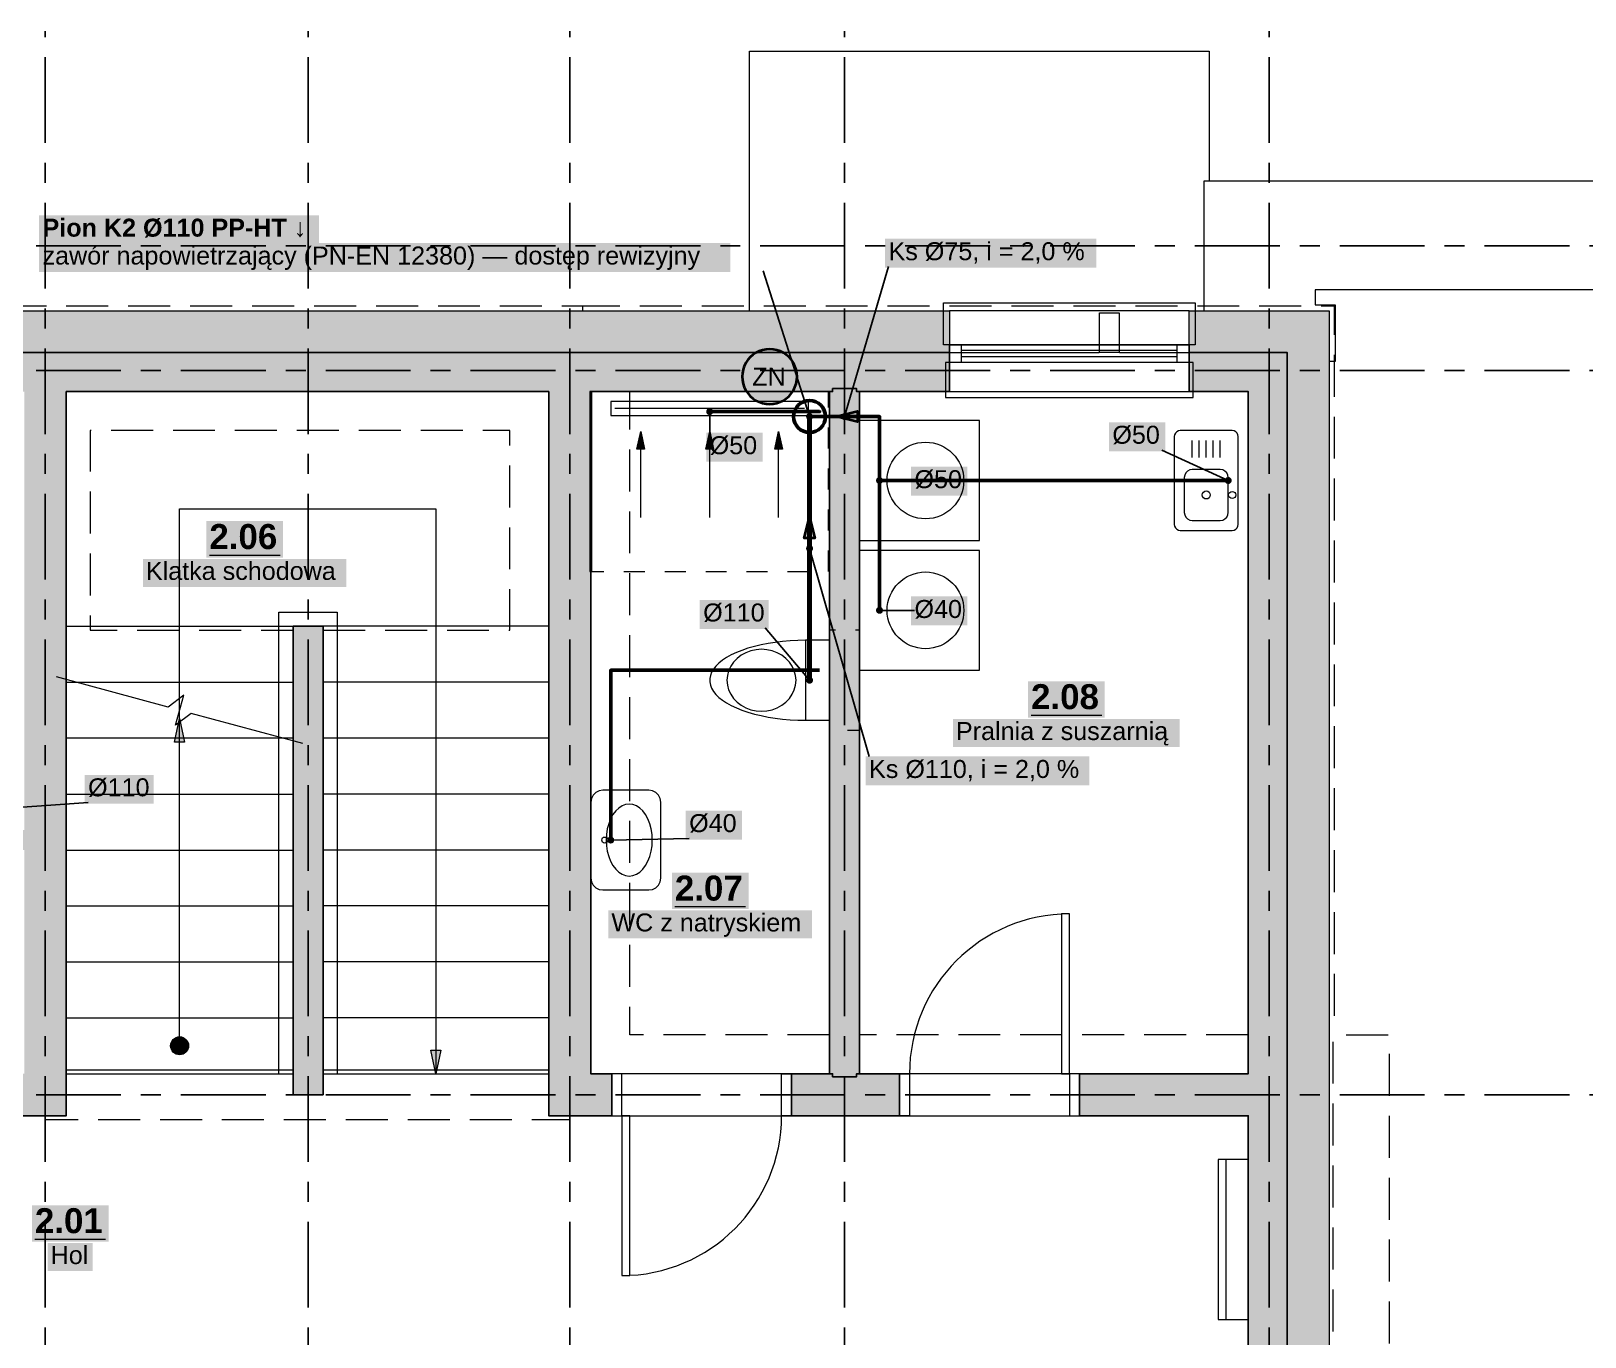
# Model space of a CAD drawing. Header units: metres. Extents: x -3.2 to 18.8, y -2.1 to 10.4.
# Drawn here: x 5.8 to 13.58, y 3.91 to 10.45 of the extents above; entities that cross this region are included whole.
import ezdxf

# ---------------------------------------------------------------- set-up
doc = ezdxf.new("R2010")
doc.units = ezdxf.units.M
for name, pattern in [('KRESKOWA', [5.25, 4.2, -1.05]), ('KRESKOWA_DROBNA', [3.15, 2.1, -1.05]), ('PUNKTOWA', [10.5, 8.4, -1.05, 0, -1.05])]:
    doc.linetypes.add(name, pattern=pattern)
doc.layers.add('A-MASKA', color=7, linetype='Continuous', lineweight=18)
doc.layers.add('S-OPISY', color=2, linetype='Continuous', lineweight=25)
for name, color, linetype, lineweight, true_color in [('I-OSIE', 8, 'PUNKTOWA', 18, 0x7a7a7a), ('I-PODKLAD', 8, 'Continuous', 18, 0x9a9a9a), ('I-PODKLAD-SCIANY', 8, 'Continuous', 25, 0x6e6e6e), ('I-PODKLAD-WYPELN', 254, 'Continuous', 18, 0xe6e6e6), ('I-POMIESZCZENIA', 8, 'Continuous', 25, 0x4a4a4a), ('S-KANAL', 34, 'Continuous', 50, 0x7a4500)]:
    doc.layers.add(name, color=color, linetype=linetype, lineweight=lineweight, true_color=true_color)
doc.styles.add('PL_ARIAL', font='arial.ttf')
doc.styles.add('PL_ARIAL_B', font='arialbd.ttf')

msp = doc.modelspace()

# ---------------------------------------------------------------- hatches: boundary and pattern name
at = {"layer": 'A-MASKA', "true_color": 0xffffff}
for points in [[(5.8439, 9.3835), (7.2455, 9.3835), (7.2455, 9.5283), (5.8439, 9.5283)], [(10.0775, 9.2655), (11.1341, 9.2655), (11.1341, 9.4103), (10.0775, 9.4103)], [(5.8439, 9.244), (9.3032, 9.244), (9.3032, 9.3888), (5.8439, 9.3888)], [(11.1977, 8.3467), (11.4799, 8.3467), (11.4799, 8.4915), (11.1977, 8.4915)], [(9.1825, 8.2944), (9.4647, 8.2944), (9.4647, 8.4392), (9.1825, 8.4392)], [(10.2075, 8.1244), (10.4897, 8.1244), (10.4897, 8.2692), (10.2075, 8.2692)], [(6.6812, 7.8144), (7.0648, 7.8144), (7.0648, 7.9969), (6.6812, 7.9969)], [(6.3635, 7.6676), (7.3825, 7.6676), (7.3825, 7.8074), (6.3635, 7.8074)], [(9.15, 7.457), (9.4953, 7.457), (9.4953, 7.6018), (9.15, 7.6018)], [(10.2075, 7.4745), (10.4897, 7.4745), (10.4897, 7.6193), (10.2075, 7.6193)], [(10.7932, 7.0128), (11.1768, 7.0128), (11.1768, 7.1953), (10.7932, 7.1953)], [(10.4174, 6.866), (11.5526, 6.866), (11.5526, 7.0058), (10.4174, 7.0058)], [(9.9801, 6.6736), (11.0998, 6.6736), (11.0998, 6.8184), (9.9801, 6.8184)], [(6.0719, 6.5817), (6.4172, 6.5817), (6.4172, 6.7265), (6.0719, 6.7265)], [(9.0798, 6.4025), (9.3621, 6.4025), (9.3621, 6.5473), (9.0798, 6.5473)], [(9.0107, 6.0545), (9.3943, 6.0545), (9.3943, 6.237), (9.0107, 6.237)], [(8.6933, 5.9077), (9.7117, 5.9077), (9.7117, 6.0475), (8.6933, 6.0475)], [(5.8082, 4.3895), (6.1918, 4.3895), (6.1918, 4.572), (5.8082, 4.572)], [(5.8869, 4.2427), (6.1131, 4.2427), (6.1131, 4.3825), (5.8869, 4.3825)]]:
    msp.add_hatch(color=7, dxfattribs=at).paths.add_polyline_path(points)
at = {"layer": 'I-PODKLAD-WYPELN', "true_color": 0xe4e4e4}
h = msp.add_hatch(color=7, dxfattribs=at)
h.paths.add_polyline_path([(5.27, 6.45), (5.77, 6.45), (5.77, 8.645), (5.77, 8.645), (5.77, 8.645), (5.77, 8.645), (5.77, 8.645), (5.2, 8.645), (5.2, 8.645), (5.2, 8.645), (5.2, 8.84), (5.2, 8.84), (5.2, 8.84), (5.2, 8.84), (5.2, 9.05), (10.4, 9.05), (10.4, 8.84), (10.4, 8.84), (10.4, 8.84), (10.4, 8.84), (10.4, 8.645), (10.4, 8.645), (10.4, 8.645), (9.95, 8.645), (9.95, 5.23), (10.15, 5.23), (10.15, 5.23), (10.15, 5.23), (10.15, 5.23), (10.15, 5.23), (10.15, 5.035), (10.15, 5.035), (10.15, 5.035), (10.15, 5.02), (10.15, 5.02), (10.15, 5.02), (9.61, 5.02), (9.61, 5.02), (9.61, 5.02), (9.61, 5.035), (9.61, 5.035), (9.61, 5.035), (9.61, 5.035), (9.61, 5.23), (9.61, 5.23), (9.61, 5.23), (9.61, 5.23), (9.61, 5.23), (9.8, 5.23), (9.8, 8.645), (8.605, 8.645), (8.605, 5.23), (8.5975, 5.2225), (8.605, 5.23), (8.605, 5.23), (8.605, 5.23), (8.605, 5.23), (8.605, 5.23), (8.71, 5.23), (8.71, 5.23), (8.71, 5.23), (8.71, 5.23), (8.71, 5.23), (8.71, 5.035), (8.71, 5.035), (8.71, 5.035), (8.71, 5.02), (8.71, 5.02), (8.71, 5.02), (8.395, 5.02), (8.395, 5.02), (8.395, 5.02), (8.395, 5.02), (8.395, 8.645), (5.98, 8.645), (5.98, 8.645), (5.98, 8.645), (5.98, 5.02), (5.98, 5.02), (5.98, 5.02), (5.98, 5.02), (5.98, 5.02), (5.1, 5.02), (5.1, 5.02), (5.1, 5.02), (5.1, 5.035), (5.1, 5.035), (5.1, 5.035), (5.1, 5.035), (5.1, 5.23), (5.1, 5.23), (5.1, 5.23), (5.1, 5.23), (5.1, 5.23), (5.27, 5.23)])
h.paths.add_polyline_path([(5.77, 5.23), (5.77, 5.23), (5.77, 5.23), (5.77, 5.23), (5.77, 5.23), (5.77, 6.35), (5.37, 6.35), (5.37, 5.23), (5.77, 5.23), (5.77, 5.23), (5.77, 5.23), (5.77, 5.23)], flags=0)
h.paths.add_polyline_path([(8.59, 5.215), (8.59, 5.215), (8.59, 5.215), (8.59, 5.215), (8.59, 5.215)], flags=0)
h = msp.add_hatch(color=7, dxfattribs=at)
h.paths.add_polyline_path([(11.895, 5.02), (11.895, 5.02), (11.05, 5.02), (11.05, 5.02), (11.05, 5.02), (11.05, 5.035), (11.05, 5.035), (11.05, 5.035), (11.05, 5.035), (11.05, 5.23), (11.05, 5.23), (11.05, 5.23), (11.05, 5.23), (11.05, 5.23), (11.895, 5.23), (11.895, 5.23), (11.895, 5.23), (11.895, 5.23), (11.895, 5.23), (11.895, 8.645), (11.895, 8.645), (11.895, 8.645), (11.895, 8.645), (11.895, 8.645), (11.6, 8.645), (11.6, 8.645), (11.6, 8.645), (11.6, 8.84), (11.6, 8.84), (11.6, 8.84), (11.6, 8.84), (11.6, 9.05), (12.3, 9.05), (12.3, 2.7), (12.09, 2.7), (12.09, 2.7), (12.09, 2.7), (12.09, 2.7), (11.895, 2.7), (11.895, 2.7), (11.895, 2.7), (11.895, 3.675), (8.4, 3.675), (8.4, 3.69), (8.4, 3.825), (11.895, 3.825), (11.895, 5.02)])
h.paths.add_polyline_path([(11.895, 3.81), (11.895, 3.81), (11.895, 3.81), (11.895, 3.81)], flags=0)
h.paths.add_polyline_path([(11.895, 3.69), (11.895, 3.69), (11.895, 3.69), (11.895, 3.69)], flags=0)
h.paths.add_polyline_path([(12.09, 8.66), (12.09, 8.66), (12.09, 8.66), (12.09, 8.66), (12.09, 8.66)], flags=0)
h.paths.add_polyline_path([(12.09, 8.84), (12.09, 8.84), (12.09, 8.84), (12.09, 8.84)], flags=0)
at = {"layer": 'I-PODKLAD-WYPELN', "true_color": 0xcfcfcf}
for points in [[(8.855, 8.445), (8.8737, 8.357), (8.8363, 8.357)], [(9.2, 8.445), (9.2187, 8.357), (9.1813, 8.357)], [(9.545, 8.445), (9.5637, 8.357), (9.5263, 8.357)], [(6.5475, 7.008), (6.5724, 6.8906), (6.5226, 6.8906)], [(7.83, 5.2301), (7.8051, 5.3475), (7.8549, 5.3475)]]:
    msp.add_hatch(color=7, dxfattribs=at).paths.add_polyline_path(points)
at = {"layer": 'I-PODKLAD-WYPELN', "true_color": 0xe4e4e4}
msp.add_hatch(color=7, dxfattribs=at).paths.add_polyline_path([(7.265, 7.47), (7.265, 5.125), (7.115, 5.125), (7.115, 7.47)])
at = {"layer": 'I-PODKLAD-WYPELN', "true_color": 0xffffff}
msp.add_hatch(color=7, dxfattribs=at).paths.add_polyline_path([(6.5925, 5.37), (6.5923, 5.3656), (6.5916, 5.3612), (6.5906, 5.3569), (6.5891, 5.3528), (6.5872, 5.3488), (6.5849, 5.345), (6.5823, 5.3415), (6.5793, 5.3382), (6.576, 5.3352), (6.5725, 5.3326), (6.5687, 5.3303), (6.5647, 5.3284), (6.5606, 5.3269), (6.5563, 5.3259), (6.5519, 5.3252), (6.5475, 5.325), (6.5431, 5.3252), (6.5387, 5.3259), (6.5344, 5.3269), (6.5303, 5.3284), (6.5263, 5.3303), (6.5225, 5.3326), (6.519, 5.3352), (6.5157, 5.3382), (6.5127, 5.3415), (6.5101, 5.345), (6.5078, 5.3488), (6.5059, 5.3528), (6.5044, 5.3569), (6.5034, 5.3612), (6.5027, 5.3656), (6.5025, 5.37), (6.5027, 5.3744), (6.5034, 5.3788), (6.5044, 5.3831), (6.5059, 5.3872), (6.5078, 5.3912), (6.5101, 5.395), (6.5127, 5.3985), (6.5157, 5.4018), (6.519, 5.4048), (6.5225, 5.4074), (6.5263, 5.4097), (6.5303, 5.4116), (6.5344, 5.4131), (6.5387, 5.4141), (6.5431, 5.4148), (6.5475, 5.415), (6.5519, 5.4148), (6.5563, 5.4141), (6.5606, 5.4131), (6.5647, 5.4116), (6.5687, 5.4097), (6.5725, 5.4074), (6.576, 5.4048), (6.5793, 5.4018), (6.5823, 5.3985), (6.5849, 5.395), (6.5872, 5.3912), (6.5891, 5.3872), (6.5906, 5.3831), (6.5916, 5.3788), (6.5923, 5.3744)])
at = {"layer": 'S-KANAL', "true_color": 0xffffff}
msp.add_hatch(color=7, dxfattribs=at).paths.add_polyline_path([(9.6372, 8.72), (9.636, 8.7379), (9.6325, 8.7555), (9.6267, 8.7725), (9.6188, 8.7886), (9.6088, 8.8035), (9.597, 8.817), (9.5835, 8.8288), (9.5686, 8.8388), (9.5525, 8.8467), (9.5355, 8.8525), (9.5179, 8.856), (9.5, 8.8572), (9.4821, 8.856), (9.4645, 8.8525), (9.4475, 8.8467), (9.4314, 8.8388), (9.4165, 8.8288), (9.403, 8.817), (9.3912, 8.8035), (9.3812, 8.7886), (9.3733, 8.7725), (9.3675, 8.7555), (9.364, 8.7379), (9.3628, 8.72), (9.364, 8.7021), (9.3675, 8.6845), (9.3733, 8.6675), (9.3812, 8.6514), (9.3912, 8.6365), (9.403, 8.623), (9.4165, 8.6112), (9.4314, 8.6012), (9.4475, 8.5933), (9.4645, 8.5875), (9.4821, 8.584), (9.5, 8.5828), (9.5179, 8.584), (9.5355, 8.5875), (9.5525, 8.5933), (9.5686, 8.6012), (9.5835, 8.6112), (9.597, 8.623), (9.6088, 8.6365), (9.6188, 8.6514), (9.6267, 8.6675), (9.6325, 8.6845), (9.636, 8.7021)])
at = {"layer": 'S-KANAL', "true_color": 0x000000}
for points in [[(9.7175, 8.52), (9.7169, 8.5245), (9.7152, 8.5287), (9.7124, 8.5324), (9.7087, 8.5352), (9.7045, 8.5369), (9.7, 8.5375), (9.6955, 8.5369), (9.6913, 8.5352), (9.6876, 8.5324), (9.6848, 8.5287), (9.6831, 8.5245), (9.6825, 8.52), (9.6831, 8.5155), (9.6848, 8.5113), (9.6876, 8.5076), (9.6913, 8.5048), (9.6955, 8.5031), (9.7, 8.5025), (9.7045, 8.5031), (9.7087, 8.5048), (9.7124, 8.5076), (9.7152, 8.5113), (9.7169, 8.5155)], [(9.833, 8.52), (9.9397, 8.5466), (9.9397, 8.4934)], [(9.7, 8.0184), (9.7266, 7.9117), (9.6734, 7.9117)]]:
    msp.add_hatch(color=7, dxfattribs=at).paths.add_polyline_path(points)
at = {"layer": 'S-OPISY', "true_color": 0x000000}
for points in [[(9.2175, 8.545), (9.2169, 8.5495), (9.2152, 8.5537), (9.2124, 8.5574), (9.2087, 8.5602), (9.2045, 8.5619), (9.2, 8.5625), (9.1955, 8.5619), (9.1913, 8.5602), (9.1876, 8.5574), (9.1848, 8.5537), (9.1831, 8.5495), (9.1825, 8.545), (9.1831, 8.5405), (9.1848, 8.5363), (9.1876, 8.5326), (9.1913, 8.5298), (9.1955, 8.5281), (9.2, 8.5275), (9.2045, 8.5281), (9.2087, 8.5298), (9.2124, 8.5326), (9.2152, 8.5363), (9.2169, 8.5405)], [(9.7175, 8.52), (9.7169, 8.5245), (9.7152, 8.5287), (9.7124, 8.5324), (9.7087, 8.5352), (9.7045, 8.5369), (9.7, 8.5375), (9.6955, 8.5369), (9.6913, 8.5352), (9.6876, 8.5324), (9.6848, 8.5287), (9.6831, 8.5245), (9.6825, 8.52), (9.6831, 8.5155), (9.6848, 8.5113), (9.6876, 8.5076), (9.6913, 8.5048), (9.6955, 8.5031), (9.7, 8.5025), (9.7045, 8.5031), (9.7087, 8.5048), (9.7124, 8.5076), (9.7152, 8.5113), (9.7169, 8.5155)], [(9.8925, 8.52), (9.8919, 8.5245), (9.8902, 8.5287), (9.8874, 8.5324), (9.8837, 8.5352), (9.8795, 8.5369), (9.875, 8.5375), (9.8705, 8.5369), (9.8663, 8.5352), (9.8626, 8.5324), (9.8598, 8.5287), (9.8581, 8.5245), (9.8575, 8.52), (9.8581, 8.5155), (9.8598, 8.5113), (9.8626, 8.5076), (9.8663, 8.5048), (9.8705, 8.5031), (9.875, 8.5025), (9.8795, 8.5031), (9.8837, 8.5048), (9.8874, 8.5076), (9.8902, 8.5113), (9.8919, 8.5155)], [(10.0675, 8.2), (10.0669, 8.2045), (10.0652, 8.2087), (10.0624, 8.2124), (10.0587, 8.2152), (10.0545, 8.2169), (10.05, 8.2175), (10.0455, 8.2169), (10.0412, 8.2152), (10.0376, 8.2124), (10.0348, 8.2087), (10.0331, 8.2045), (10.0325, 8.2), (10.0331, 8.1955), (10.0348, 8.1913), (10.0376, 8.1876), (10.0412, 8.1848), (10.0455, 8.1831), (10.05, 8.1825), (10.0545, 8.1831), (10.0587, 8.1848), (10.0624, 8.1876), (10.0652, 8.1913), (10.0669, 8.1955)], [(11.8125, 8.2), (11.8119, 8.2045), (11.8102, 8.2087), (11.8074, 8.2124), (11.8037, 8.2152), (11.7995, 8.2169), (11.795, 8.2175), (11.7905, 8.2169), (11.7863, 8.2152), (11.7826, 8.2124), (11.7798, 8.2087), (11.7781, 8.2045), (11.7775, 8.2), (11.7781, 8.1955), (11.7798, 8.1913), (11.7826, 8.1876), (11.7863, 8.1848), (11.7905, 8.1831), (11.795, 8.1825), (11.7995, 8.1831), (11.8037, 8.1848), (11.8074, 8.1876), (11.8102, 8.1913), (11.8119, 8.1955)], [(9.7175, 7.86), (9.7169, 7.8645), (9.7152, 7.8687), (9.7124, 7.8724), (9.7087, 7.8752), (9.7045, 7.8769), (9.7, 7.8775), (9.6955, 7.8769), (9.6913, 7.8752), (9.6876, 7.8724), (9.6848, 7.8687), (9.6831, 7.8645), (9.6825, 7.86), (9.6831, 7.8555), (9.6848, 7.8512), (9.6876, 7.8476), (9.6913, 7.8448), (9.6955, 7.8431), (9.7, 7.8425), (9.7045, 7.8431), (9.7087, 7.8448), (9.7124, 7.8476), (9.7152, 7.8512), (9.7169, 7.8555)], [(10.0675, 7.55), (10.0669, 7.5545), (10.0652, 7.5587), (10.0624, 7.5624), (10.0587, 7.5652), (10.0545, 7.5669), (10.05, 7.5675), (10.0455, 7.5669), (10.0412, 7.5652), (10.0376, 7.5624), (10.0348, 7.5587), (10.0331, 7.5545), (10.0325, 7.55), (10.0331, 7.5455), (10.0348, 7.5412), (10.0376, 7.5376), (10.0412, 7.5348), (10.0455, 7.5331), (10.05, 7.5325), (10.0545, 7.5331), (10.0587, 7.5348), (10.0624, 7.5376), (10.0652, 7.5412), (10.0669, 7.5455)], [(9.7175, 7.2), (9.7169, 7.2045), (9.7152, 7.2088), (9.7124, 7.2124), (9.7087, 7.2152), (9.7045, 7.2169), (9.7, 7.2175), (9.6955, 7.2169), (9.6913, 7.2152), (9.6876, 7.2124), (9.6848, 7.2088), (9.6831, 7.2045), (9.6825, 7.2), (9.6831, 7.1955), (9.6848, 7.1913), (9.6876, 7.1876), (9.6913, 7.1848), (9.6955, 7.1831), (9.7, 7.1825), (9.7045, 7.1831), (9.7087, 7.1848), (9.7124, 7.1876), (9.7152, 7.1913), (9.7169, 7.1955)], [(8.7225, 6.4), (8.7219, 6.4045), (8.7202, 6.4088), (8.7174, 6.4124), (8.7137, 6.4152), (8.7095, 6.4169), (8.705, 6.4175), (8.7005, 6.4169), (8.6963, 6.4152), (8.6926, 6.4124), (8.6898, 6.4088), (8.6881, 6.4045), (8.6875, 6.4), (8.6881, 6.3955), (8.6898, 6.3913), (8.6926, 6.3876), (8.6963, 6.3848), (8.7005, 6.3831), (8.705, 6.3825), (8.7095, 6.3831), (8.7137, 6.3848), (8.7174, 6.3876), (8.7202, 6.3913), (8.7219, 6.3955)]]:
    msp.add_hatch(color=7, dxfattribs=at).paths.add_polyline_path(points)

# ---------------------------------------------------------------- linework, layer by layer
at = {"layer": 'I-OSIE', "linetype": 'PUNKTOWA', "lineweight": 25, "ltscale": 0.051044, "flags": 128}
for points in [[(5.875, -1.77), (5.875, 10.45)], [(7.19, -1.77), (7.19, 10.45)], [(8.5, -1.77), (8.5, 10.45)], [(9.875, -1.77), (9.875, 10.45)], [(12, -1.77), (12, 10.45)]]:
    msp.add_lwpolyline(points, dxfattribs=at)
at = {"layer": 'I-OSIE', "linetype": 'PUNKTOWA', "lineweight": 25, "ltscale": 0.050584, "flags": 128}
for points in [[(-2.87, 9.375), (18.8, 9.375)], [(-2.87, 8.75), (18.8, 8.75)], [(-2.87, 5.125), (18.8, 5.125)]]:
    msp.add_lwpolyline(points, dxfattribs=at)
at = {"layer": 'I-PODKLAD', "lineweight": 13, "ltscale": 0.05}
for points in [[(9.4, 9.0505), (9.4, 10.35), (11.7, 10.35), (11.7, 9.7005)], [(11.675, 9.0505), (11.675, 9.7), (18.7, 9.7), (18.7, -0.325), (12.065, -0.325), (12.065, -0.3005)], [(12.3005, 0.355), (12.33, 0.355), (12.33, 0.23), (12.61, 0.23), (12.61, 0.22), (18.155, 0.22), (18.155, 9.155), (12.23, 9.155), (12.23, 9.08), (12.33, 9.08), (12.33, 8.795), (12.3005, 8.795)], [(11.5995, 9.05), (10.4005, 9.05)], [(11.15, 8.84), (11.15, 9.04), (11.25, 9.04), (11.25, 8.84), (11.15, 8.84)], [(10.4005, 8.84), (11.1495, 8.84)], [(11.2505, 8.84), (11.5995, 8.84)], [(10.4005, 8.645), (11.5995, 8.645)], [(6.5475, 6.9101), (6.5475, 7.47), (6.5475, 8.0575), (7.83, 8.0575), (7.83, 7.47), (7.83, 5.2301)], [(5.9801, 7.47), (7.1149, 7.47)], [(7.044, 7.47), (7.044, 7.541)], [(7.044, 7.541), (7.336, 7.541)], [(7.044, 5.23), (7.044, 7.47)], [(8.3949, 7.47), (7.2651, 7.47)], [(7.336, 7.541), (7.336, 7.47)], [(7.336, 7.47), (7.336, 5.23)], [(7.1633, 6.8829), (6.6054, 7.0343), (6.5271, 6.9747), (6.5679, 7.1253), (6.4896, 7.0657), (5.9317, 7.2171)], [(5.9801, 7.19), (7.1149, 7.19)], [(8.3949, 7.19), (7.2651, 7.19)], [(6.5475, 5.37), (6.5475, 7.008)], [(7.1149, 6.91), (5.9801, 6.91)], [(8.3949, 6.91), (7.2651, 6.91)], [(7.044, 5.27), (7.044, 6.71)], [(5.9801, 6.63), (7.1149, 6.63)], [(8.3949, 6.63), (7.2651, 6.63)], [(5.9801, 6.35), (7.1149, 6.35)], [(8.3949, 6.35), (7.2651, 6.35)], [(5.9801, 6.07), (7.1149, 6.07)], [(8.3949, 6.07), (7.2651, 6.07)], [(5.9801, 5.79), (7.1149, 5.79)], [(8.3949, 5.79), (7.2651, 5.79)], [(5.9801, 5.51), (7.1149, 5.51)], [(8.3949, 5.51), (7.2651, 5.51)], [(5.9801, 5.23), (7.1149, 5.23)], [(5.9805, 5.25), (7.1145, 5.25)], [(5.9805, 5.23), (7.1145, 5.23)], [(7.044, 5.23), (7.044, 5.27)], [(7.2655, 5.25), (8.3945, 5.25)], [(7.2655, 5.23), (8.3945, 5.23)], [(9.6095, 5.23), (8.7105, 5.23)], [(11.0495, 5.23), (10.1505, 5.23)], [(8.7105, 5.02), (9.6095, 5.02)], [(10.1505, 5.02), (11.0495, 5.02)]]:
    msp.add_lwpolyline(points, dxfattribs=at)
at = {"layer": 'I-PODKLAD', "linetype": 'KRESKOWA', "lineweight": 13, "ltscale": 0.05, "flags": 128}
for points in [[(3.8105, 9.075), (8.5645, 9.075)], [(8.565, 9.0505), (8.565, 9.075), (12.325, 9.075), (12.325, 5.4255)], [(9.7995, 5.425), (8.8, 5.425), (8.8, 8.6445)], [(7.2655, 7.45), (8.2, 7.45), (8.2, 8.45), (6.1, 8.45), (6.1, 7.45), (7.1145, 7.45)], [(7.044, 7.47), (7.044, 7.541)], [(7.044, 7.541), (7.336, 7.541)], [(7.044, 6.71), (7.044, 7.47)], [(7.336, 7.541), (7.336, 7.47)], [(7.336, 7.47), (7.336, 5.23)], [(11.8945, 5.425), (9.9505, 5.425)], [(12.32, 2.7005), (12.32, 5.425), (12.6, 5.425), (12.6, -0.2995)], [(5.9805, 5.25), (7.1145, 5.25)], [(7.2655, 5.25), (8.3945, 5.25)], [(8.5, 5.0195), (8.5, 5), (5.875, 5)]]:
    msp.add_lwpolyline(points, dxfattribs=at)
at = {"layer": 'I-PODKLAD', "lineweight": 18, "ltscale": 0.05}
for points in [[(11.63, 8.88), (10.37, 8.88), (10.37, 9.09), (11.63, 9.09)], [(11.6, 8.79), (10.4, 8.79), (10.4, 8.88), (11.6, 8.88)], [(11.62, 8.79), (10.38, 8.79), (10.38, 8.615), (11.62, 8.615)], [(8.61, 8.645), (8.6, 8.645), (8.6, 7.745), (8.61, 7.745)], [(9.695, 8.595), (8.705, 8.595), (8.705, 8.525), (9.695, 8.525)], [(9.95, 8.5), (9.95, 7.9), (10.55, 7.9), (10.55, 8.5)], [(8.855, 8.445), (8.8737, 8.357), (8.8363, 8.357)], [(9.2, 8.445), (9.2187, 8.357), (9.1813, 8.357)], [(9.545, 8.445), (9.5637, 8.357), (9.5263, 8.357)], [(11.845, 8.42), (11.8435, 8.4293), (11.8393, 8.4376), (11.8326, 8.4443), (11.8243, 8.4485), (11.815, 8.45), (11.555, 8.45), (11.5457, 8.4485), (11.5374, 8.4443), (11.5307, 8.4376), (11.5265, 8.4293), (11.525, 8.42), (11.525, 7.98), (11.5265, 7.9707), (11.5307, 7.9624), (11.5374, 7.9557), (11.5457, 7.9515), (11.555, 7.95), (11.815, 7.95), (11.8243, 7.9515), (11.8326, 7.9557), (11.8393, 7.9624), (11.8435, 7.9707), (11.845, 7.98)], [(11.795, 8.215), (11.793, 8.2274), (11.7874, 8.2385), (11.7785, 8.2474), (11.7674, 8.253), (11.755, 8.255), (11.615, 8.255), (11.6026, 8.253), (11.5915, 8.2474), (11.5826, 8.2385), (11.577, 8.2274), (11.575, 8.215), (11.575, 8.04), (11.577, 8.0276), (11.5826, 8.0165), (11.5915, 8.0076), (11.6026, 8.002), (11.615, 8), (11.755, 8), (11.7674, 8.002), (11.7785, 8.0076), (11.7874, 8.0165), (11.793, 8.0276), (11.795, 8.04)], [(9.95, 7.85), (9.95, 7.25), (10.55, 7.25), (10.55, 7.85)], [(9.8, 7), (9.8, 7.4), (9.68, 7.4), (9.68, 7)], [(9.4592, 7.355), (9.4322, 7.3531), (9.4058, 7.3474), (9.3808, 7.3381), (9.3576, 7.3254), (9.337, 7.3096), (9.3194, 7.2911), (9.3052, 7.2704), (9.2949, 7.2479), (9.2885, 7.2242), (9.2864, 7.2), (9.2885, 7.1758), (9.2949, 7.1521), (9.3052, 7.1296), (9.3194, 7.1089), (9.337, 7.0904), (9.3576, 7.0746), (9.3808, 7.0619), (9.4058, 7.0526), (9.4322, 7.0469), (9.4592, 7.045), (9.4862, 7.0469), (9.5126, 7.0526), (9.5376, 7.0619), (9.5608, 7.0746), (9.5814, 7.0904), (9.599, 7.1089), (9.6132, 7.1296), (9.6235, 7.1521), (9.6299, 7.1758), (9.632, 7.2), (9.6299, 7.2242), (9.6235, 7.2479), (9.6132, 7.2704), (9.599, 7.2911), (9.5814, 7.3096), (9.5608, 7.3254), (9.5376, 7.3381), (9.5126, 7.3474), (9.4862, 7.3531)], [(8.605, 6.21), (8.6079, 6.1915), (8.6165, 6.1747), (8.6297, 6.1615), (8.6465, 6.1529), (8.665, 6.15), (8.895, 6.15), (8.9135, 6.1529), (8.9303, 6.1615), (8.9435, 6.1747), (8.9521, 6.1915), (8.955, 6.21), (8.955, 6.59), (8.9521, 6.6085), (8.9435, 6.6253), (8.9303, 6.6385), (8.9135, 6.6471), (8.895, 6.65), (8.665, 6.65), (8.6465, 6.6471), (8.6297, 6.6385), (8.6165, 6.6253), (8.6079, 6.6085), (8.605, 6.59)], [(8.7975, 6.22), (8.8156, 6.2222), (8.8332, 6.2288), (8.8499, 6.2396), (8.8654, 6.2544), (8.8792, 6.2727), (8.8909, 6.2942), (8.9004, 6.3183), (8.9073, 6.3444), (8.9116, 6.3718), (8.913, 6.4), (8.9116, 6.4282), (8.9073, 6.4556), (8.9004, 6.4817), (8.8909, 6.5058), (8.8792, 6.5273), (8.8654, 6.5456), (8.8499, 6.5604), (8.8332, 6.5712), (8.8156, 6.5778), (8.7975, 6.58), (8.7794, 6.5778), (8.7618, 6.5712), (8.7451, 6.5604), (8.7296, 6.5456), (8.7158, 6.5273), (8.7041, 6.5058), (8.6946, 6.4817), (8.6877, 6.4556), (8.6834, 6.4282), (8.682, 6.4), (8.6834, 6.3718), (8.6877, 6.3444), (8.6946, 6.3183), (8.7041, 6.2942), (8.7158, 6.2727), (8.7296, 6.2544), (8.7451, 6.2396), (8.7618, 6.2288), (8.7794, 6.2222)], [(11, 5.23), (11, 6.03), (10.96, 6.03), (10.96, 5.23)], [(8.71, 5.02), (8.76, 5.02), (8.76, 5.23), (8.71, 5.23)], [(9.61, 5.02), (9.56, 5.02), (9.56, 5.23), (9.61, 5.23)], [(10.15, 5.23), (10.2, 5.23), (10.2, 5.02), (10.15, 5.02)], [(11.05, 5.23), (11, 5.23), (11, 5.02), (11.05, 5.02)], [(8.76, 5.02), (8.76, 4.22), (8.8, 4.22), (8.8, 5.02)], [(11.895, 4), (11.895, 4.8), (11.745, 4.8), (11.745, 4)]]:
    msp.add_lwpolyline(points, close=True, dxfattribs=at)
for points in [[(10.46, 8.79), (10.46, 8.88)], [(11.54, 8.79), (11.54, 8.88)], [(11.54, 8.8512), (10.46, 8.8512)], [(11.54, 8.8188), (10.46, 8.8188)], [(9.675, 8.56), (8.725, 8.56)], [(11.615, 8.315), (11.615, 8.4)], [(11.65, 8.315), (11.65, 8.4)], [(11.685, 8.315), (11.685, 8.4)], [(11.72, 8.315), (11.72, 8.4)], [(11.755, 8.315), (11.755, 8.4)], [(8.855, 8.015), (8.855, 8.355)], [(9.2, 8.015), (9.2, 8.355)], [(9.545, 8.015), (9.545, 8.355)], [(9.68, 7.4), (9.6414, 7.3994), (9.603, 7.3974), (9.5651, 7.3942), (9.528, 7.3897), (9.4919, 7.384), (9.4569, 7.3771), (9.4235, 7.369), (9.3916, 7.3599), (9.3617, 7.3497), (9.3338, 7.3385), (9.3082, 7.3265), (9.285, 7.3136), (9.2643, 7.3), (9.2463, 7.2857), (9.2312, 7.2709), (9.219, 7.2556), (9.2097, 7.24), (9.2035, 7.2241), (9.2004, 7.2081), (9.2004, 7.1919), (9.2035, 7.1759), (9.2097, 7.16), (9.219, 7.1444), (9.2312, 7.1291), (9.2463, 7.1143), (9.2643, 7.1), (9.285, 7.0864), (9.3082, 7.0735), (9.3338, 7.0615), (9.3617, 7.0503), (9.3916, 7.0401), (9.4235, 7.031), (9.4569, 7.0229), (9.4919, 7.016), (9.528, 7.0103), (9.5651, 7.0058), (9.603, 7.0026), (9.6414, 7.0006), (9.68, 7)], [(11.785, 4), (11.785, 4.8)]]:
    msp.add_lwpolyline(points, dxfattribs=at)
at = {"layer": 'I-PODKLAD', "linetype": 'KRESKOWA_DROBNA', "lineweight": 18, "ltscale": 0.05, "flags": 128}
msp.add_lwpolyline([(9.795, 8.645), (8.605, 8.645), (8.605, 7.745), (9.795, 7.745)], close=True, dxfattribs=at)
at = {"layer": 'I-PODKLAD', "linetype": 'KRESKOWA', "lineweight": 18, "ltscale": 0.05, "flags": 128}
msp.add_lwpolyline([(9.95, 6.95), (9.95, 7.45), (9.8, 7.45), (9.8, 6.95)], close=True, dxfattribs=at)
at = {"layer": 'I-PODKLAD', "lineweight": 13, "ltscale": 0.05}
for points in [[(6.5475, 7.008), (6.5724, 6.8906), (6.5226, 6.8906)], [(7.83, 5.2301), (7.8051, 5.3475), (7.8549, 5.3475)]]:
    msp.add_lwpolyline(points, close=True, dxfattribs=at)
for centre, radius in [((10.28, 8.2), 0.192), ((11.685, 8.1275), 0.02), ((11.815, 8.1275), 0.018), ((10.28, 7.55), 0.192), ((8.675, 6.4), 0.015), ((6.5475, 5.37), 0.045)]:
    msp.add_circle(centre, radius, dxfattribs=at)
for centre, start, end in [((11, 5.23), -270, -180), ((8.76, 5.02), -90, 0)]:
    msp.add_arc(centre, 0.8, start, end, dxfattribs=at)
at = {"layer": 'I-PODKLAD-SCIANY', "lineweight": 13, "ltscale": 0.05}
msp.add_lwpolyline([(5.2, 8.84), (5.2, 8.84), (5.2, 9.05), (5.2, 9.05), (5.2, 9.05), (10.4, 9.05), (10.4, 9.05), (10.4, 9.05), (10.4, 8.84), (10.4, 8.84), (10.4, 8.84), (5.2, 8.84)], close=True, dxfattribs=at)
msp.add_lwpolyline([(12.09, 2.7), (12.09, 8.84), (12.09, 8.84), (12.09, 8.84), (12.09, 8.84), (12.09, 8.84), (12.09, 8.84), (12.09, 8.84), (12.09, 8.84), (12.09, 8.84), (12.09, 8.84), (12.09, 8.84), (12.09, 8.84), (12.09, 8.84), (12.09, 8.84), (12.09, 8.84), (12.09, 8.84), (12.09, 8.84), (11.6, 8.84), (11.6, 8.84), (11.6, 8.84), (11.6, 9.05), (11.6, 9.05), (11.6, 9.05), (12.3, 9.05), (12.3, 9.05), (12.3, 9.05), (12.3, 2.7)], dxfattribs=at)
at = {"layer": 'I-PODKLAD-SCIANY', "lineweight": 25, "ltscale": 0.05}
for points in [[(5.2, 8.84), (10.4, 8.84), (10.4, 8.84), (10.4, 8.84), (10.4, 8.84), (10.4, 8.84), (10.4, 8.645), (10.4, 8.645), (10.4, 8.645), (10.4, 8.645), (10.4, 8.645), (9.935, 8.645), (9.935, 8.645), (9.935, 8.645), (9.935, 8.645), (9.935, 8.645), (9.935, 8.66), (9.935, 8.66), (9.935, 8.66), (9.935, 8.66), (9.935, 8.66), (9.935, 8.66), (9.935, 8.66), (9.935, 8.66), (9.935, 8.66), (9.935, 8.66), (9.935, 8.66), (9.935, 8.66), (9.935, 8.66), (9.935, 8.66), (9.935, 8.66), (9.935, 8.66), (9.935, 8.66), (9.815, 8.66), (9.815, 8.66), (9.815, 8.66), (9.815, 8.66), (9.815, 8.66), (9.815, 8.66), (9.815, 8.66), (9.815, 8.66), (9.815, 8.66), (9.815, 8.66), (9.815, 8.66), (9.815, 8.66), (9.815, 8.66), (9.815, 8.66), (9.815, 8.66), (9.815, 8.66), (9.815, 8.66), (9.815, 8.645), (9.815, 8.645), (9.815, 8.645), (9.815, 8.645), (9.815, 8.645), (8.605, 8.645), (8.605, 8.645), (8.605, 8.645), (8.605, 8.645), (8.605, 8.645), (8.605, 8.645), (8.605, 8.645), (8.605, 8.645), (8.605, 8.645), (8.605, 8.645), (8.605, 8.645), (8.605, 8.645), (8.605, 8.645), (8.605, 8.645), (8.605, 8.645), (8.605, 8.645), (8.605, 8.645), (8.605, 5.23), (8.605, 5.23), (8.605, 5.23), (8.605, 5.23), (8.605, 5.23), (8.605, 5.23), (8.605, 5.23), (8.605, 5.23), (8.605, 5.23), (8.605, 5.23), (8.605, 5.23), (8.605, 5.23), (8.605, 5.23), (8.605, 5.23), (8.605, 5.23), (8.605, 5.23), (8.605, 5.23), (8.71, 5.23), (8.71, 5.23), (8.71, 5.23), (8.71, 5.23), (8.71, 5.23), (8.71, 5.02), (8.71, 5.02), (8.71, 5.02), (8.71, 5.02), (8.395, 5.02), (8.395, 5.02), (8.395, 5.02), (8.395, 8.645), (8.395, 8.645), (8.395, 8.645), (8.395, 8.645), (8.395, 8.645), (8.395, 8.645), (8.395, 8.645), (8.395, 8.645), (8.395, 8.645), (8.395, 8.645), (8.395, 8.645), (8.395, 8.645), (8.395, 8.645), (8.395, 8.645), (8.395, 8.645), (8.395, 8.645), (8.395, 8.645), (5.98, 8.645), (5.98, 8.645), (5.98, 8.645), (5.98, 8.645), (5.98, 8.645), (5.98, 8.645), (5.98, 8.645), (5.98, 8.645), (5.98, 8.645), (5.98, 8.645), (5.98, 8.645), (5.98, 8.645), (5.98, 8.645), (5.98, 8.645), (5.98, 8.645), (5.98, 8.645), (5.98, 8.645), (5.98, 5.02), (5.98, 5.02), (5.98, 5.02), (5.98, 5.02), (5.98, 5.02), (5.1, 5.02)], [(11.895, 3.81), (11.895, 5.02), (11.895, 5.02), (11.895, 5.02), (11.895, 5.02), (11.895, 5.02), (11.895, 5.02), (11.895, 5.02), (11.895, 5.02), (11.895, 5.02), (11.895, 5.02), (11.895, 5.02), (11.895, 5.02), (11.895, 5.02), (11.895, 5.02), (11.895, 5.02), (11.895, 5.02), (11.895, 5.02), (11.05, 5.02), (11.05, 5.02), (11.05, 5.02), (11.05, 5.02), (11.05, 5.035), (11.05, 5.035), (11.05, 5.23), (11.05, 5.23), (11.05, 5.23), (11.05, 5.23), (11.05, 5.23), (11.895, 5.23), (11.895, 5.23), (11.895, 5.23), (11.895, 5.23), (11.895, 5.23), (11.895, 5.23), (11.895, 5.23), (11.895, 5.23), (11.895, 5.23), (11.895, 5.23), (11.895, 5.23), (11.895, 5.23), (11.895, 5.23), (11.895, 5.23), (11.895, 5.23), (11.895, 5.23), (11.895, 5.23), (11.895, 8.645), (11.895, 8.645), (11.895, 8.645), (11.895, 8.645), (11.895, 8.645), (11.895, 8.645), (11.895, 8.645), (11.895, 8.645), (11.895, 8.645), (11.895, 8.645), (11.895, 8.645), (11.895, 8.645), (11.895, 8.645), (11.895, 8.645), (11.895, 8.645), (11.895, 8.645), (11.895, 8.645), (11.6, 8.645), (11.6, 8.645), (11.6, 8.645), (11.6, 8.645), (11.6, 8.645), (11.6, 8.84), (11.6, 8.84), (11.6, 8.84), (11.6, 8.84), (11.6, 8.84), (12.09, 8.84), (12.09, 8.84), (12.09, 8.84), (12.09, 8.84), (12.09, 8.84), (12.09, 2.7)]]:
    msp.add_lwpolyline(points, dxfattribs=at)
for points in [[(9.8, 5.23), (9.8, 5.23), (9.8, 8.645), (9.8, 8.645), (9.8, 8.645), (9.815, 8.645), (9.815, 8.645), (9.815, 8.645), (9.815, 8.645), (9.815, 8.645), (9.815, 8.645), (9.815, 8.645), (9.815, 8.645), (9.815, 8.645), (9.815, 8.645), (9.815, 8.645), (9.815, 8.645), (9.815, 8.645), (9.815, 8.645), (9.815, 8.645), (9.815, 8.645), (9.815, 8.645), (9.815, 8.66), (9.815, 8.66), (9.815, 8.66), (9.935, 8.66), (9.935, 8.66), (9.935, 8.66), (9.935, 8.645), (9.935, 8.645), (9.935, 8.645), (9.935, 8.645), (9.935, 8.645), (9.935, 8.645), (9.935, 8.645), (9.935, 8.645), (9.935, 8.645), (9.935, 8.645), (9.935, 8.645), (9.935, 8.645), (9.935, 8.645), (9.935, 8.645), (9.935, 8.645), (9.935, 8.645), (9.935, 8.645), (9.95, 8.645), (9.95, 8.645), (9.95, 8.645), (9.95, 5.23), (9.95, 5.23), (9.95, 5.23), (9.935, 5.23), (9.935, 5.23), (9.935, 5.23), (9.935, 5.23), (9.935, 5.23), (9.935, 5.23), (9.935, 5.23), (9.935, 5.23), (9.935, 5.23), (9.935, 5.23), (9.935, 5.23), (9.935, 5.23), (9.935, 5.23), (9.935, 5.23), (9.935, 5.23), (9.935, 5.23), (9.935, 5.23), (9.935, 5.215), (9.935, 5.215), (9.935, 5.215), (9.815, 5.215), (9.815, 5.215), (9.815, 5.215), (9.815, 5.23), (9.815, 5.23), (9.815, 5.23), (9.815, 5.23), (9.815, 5.23), (9.815, 5.23), (9.815, 5.23), (9.815, 5.23), (9.815, 5.23), (9.815, 5.23), (9.815, 5.23), (9.815, 5.23), (9.815, 5.23), (9.815, 5.23), (9.815, 5.23), (9.815, 5.23), (9.815, 5.23), (9.8, 5.23)], [(7.115, 5.125), (7.115, 5.125), (7.115, 7.47), (7.115, 7.47), (7.115, 7.47), (7.265, 7.47), (7.265, 7.47), (7.265, 7.47), (7.265, 5.125), (7.265, 5.125), (7.265, 5.125), (7.115, 5.125)], [(9.61, 5.035), (9.61, 5.23), (9.61, 5.23), (9.61, 5.23), (9.61, 5.23), (9.61, 5.23), (9.815, 5.23), (9.815, 5.23), (9.815, 5.23), (9.815, 5.23), (9.815, 5.23), (9.815, 5.215), (9.815, 5.215), (9.815, 5.215), (9.815, 5.215), (9.815, 5.215), (9.815, 5.215), (9.815, 5.215), (9.815, 5.215), (9.815, 5.215), (9.815, 5.215), (9.815, 5.215), (9.815, 5.215), (9.815, 5.215), (9.815, 5.215), (9.815, 5.215), (9.815, 5.215), (9.815, 5.215), (9.935, 5.215), (9.935, 5.215), (9.935, 5.215), (9.935, 5.215), (9.935, 5.215), (9.935, 5.215), (9.935, 5.215), (9.935, 5.215), (9.935, 5.215), (9.935, 5.215), (9.935, 5.215), (9.935, 5.215), (9.935, 5.215), (9.935, 5.215), (9.935, 5.215), (9.935, 5.215), (9.935, 5.215), (9.935, 5.23), (9.935, 5.23), (9.935, 5.23), (9.935, 5.23), (9.935, 5.23), (10.15, 5.23), (10.15, 5.23), (10.15, 5.23), (10.15, 5.23), (10.15, 5.23), (10.15, 5.02), (10.15, 5.02), (10.15, 5.02), (10.15, 5.02), (9.61, 5.02), (9.61, 5.02), (9.61, 5.02), (9.61, 5.02), (9.61, 5.035)]]:
    msp.add_lwpolyline(points, close=True, dxfattribs=at)
at = {"layer": 'I-POMIESZCZENIA', "lineweight": 18, "ltscale": 0.05}
for points in [[(6.6962, 7.8269), (7.0498, 7.8269)], [(10.8082, 7.0253), (11.1618, 7.0253)], [(9.0257, 6.067), (9.3793, 6.067)], [(5.8232, 4.402), (6.1768, 4.402)]]:
    msp.add_lwpolyline(points, dxfattribs=at)
at = {"layer": 'S-KANAL', "lineweight": 35, "ltscale": 0.05}
for points in [[(9.6372, 8.72), (9.636, 8.7379), (9.6325, 8.7555), (9.6267, 8.7725), (9.6188, 8.7886), (9.6088, 8.8035), (9.597, 8.817), (9.5835, 8.8288), (9.5686, 8.8388), (9.5525, 8.8467), (9.5355, 8.8525), (9.5179, 8.856), (9.5, 8.8572), (9.4821, 8.856), (9.4645, 8.8525), (9.4475, 8.8467), (9.4314, 8.8388), (9.4165, 8.8288), (9.403, 8.817), (9.3912, 8.8035), (9.3812, 8.7886), (9.3733, 8.7725), (9.3675, 8.7555), (9.364, 8.7379), (9.3628, 8.72), (9.364, 8.7021), (9.3675, 8.6845), (9.3733, 8.6675), (9.3812, 8.6514), (9.3912, 8.6365), (9.403, 8.623), (9.4165, 8.6112), (9.4314, 8.6012), (9.4475, 8.5933), (9.4645, 8.5875), (9.4821, 8.584), (9.5, 8.5828), (9.5179, 8.584), (9.5355, 8.5875), (9.5525, 8.5933), (9.5686, 8.6012), (9.5835, 8.6112), (9.597, 8.623), (9.6088, 8.6365), (9.6188, 8.6514), (9.6267, 8.6675), (9.6325, 8.6845), (9.636, 8.7021)], [(9.833, 8.52), (9.9397, 8.5466), (9.9397, 8.4934)], [(9.7, 8.0184), (9.7266, 7.9117), (9.6734, 7.9117)]]:
    msp.add_lwpolyline(points, close=True, dxfattribs=at)
at = {"layer": 'S-KANAL', "lineweight": 50, "ltscale": 0.05}
for points in [[(9.2, 8.545), (9.75, 8.545), (9.75, 8.55)], [(9.7, 8.52), (10.05, 8.52), (10.05, 8.2)], [(11.795, 8.2), (10.05, 8.2), (10.05, 8.25)], [(10.05, 7.55), (10.05, 8.25)], [(8.705, 6.4), (8.705, 7.25), (9.75, 7.25)]]:
    msp.add_lwpolyline(points, dxfattribs=at)
at = {"layer": 'S-KANAL', "lineweight": 70, "ltscale": 0.05}
msp.add_lwpolyline([(9.7, 8.52), (9.7, 7.2)], dxfattribs=at)
at = {"layer": 'S-KANAL', "lineweight": 50, "ltscale": 0.05}
msp.add_circle((9.7, 8.52), 0.08, dxfattribs=at)
at = {"layer": 'S-OPISY', "lineweight": 25, "ltscale": 0.05}
for points in [[(9.875, 8.52), (10.095, 9.2713)], [(9.7, 8.52), (9.4671, 9.2498)], [(9.2, 8.545), (9.2, 8.4398)], [(11.795, 8.2), (11.4624, 8.3525)], [(10.05, 8.2), (10.225, 8.2)], [(9.7, 7.86), (9.9976, 6.8189)], [(10.05, 7.55), (10.225, 7.55)], [(9.7, 7.2), (9.4778, 7.4628)], [(5.55, 6.55), (6.0894, 6.5875)], [(8.705, 6.4), (9.0973, 6.4083)]]:
    msp.add_lwpolyline(points, dxfattribs=at)

# ---------------------------------------------------------------- texts
at = {"layer": 'I-POMIESZCZENIA'}
for s, height, style, p in [('2.06', 0.125, 'PL_ARIAL_B', (6.6962, 7.8569)), ('Klatka schodowa', 0.09, 'PL_ARIAL', (6.3785, 7.7024)), ('2.08', 0.125, 'PL_ARIAL_B', (10.8082, 7.0553)), ('Pralnia z suszarnią', 0.09, 'PL_ARIAL', (10.4324, 6.9008)), ('2.07', 0.125, 'PL_ARIAL_B', (9.0257, 6.097)), ('WC z natryskiem', 0.09, 'PL_ARIAL', (8.7083, 5.9425)), ('2.01', 0.125, 'PL_ARIAL_B', (5.8232, 4.432)), ('Hol', 0.09, 'PL_ARIAL', (5.9019, 4.2775))]:
    msp.add_text(s, height=height, dxfattribs=dict(at, style=style)).set_placement(p)
at = {"layer": 'S-KANAL', "style": 'PL_ARIAL'}
msp.add_text('ZN', height=0.09, dxfattribs=at).set_placement((9.4128, 8.675))
at = {"layer": 'S-OPISY'}
for s, style, p in [('Pion K2 Ø110 PP-HT ↓', 'PL_ARIAL_B', (5.8614, 9.4208)), ('zawór napowietrzający (PN-EN 12380) — dostęp rewizyjny', 'PL_ARIAL', (5.8614, 9.2813)), ('Ks Ø75, i = 2,0 %', 'PL_ARIAL', (10.095, 9.3028)), ('Ø50', 'PL_ARIAL', (11.2152, 8.384)), ('Ø50', 'PL_ARIAL', (9.2, 8.3317)), ('Ø50', 'PL_ARIAL', (10.225, 8.1617)), ('Ø110', 'PL_ARIAL', (9.1675, 7.4943)), ('Ø40', 'PL_ARIAL', (10.225, 7.5118)), ('Ks Ø110, i = 2,0 %', 'PL_ARIAL', (9.9976, 6.7109)), ('Ø110', 'PL_ARIAL', (6.0894, 6.619)), ('Ø40', 'PL_ARIAL', (9.0973, 6.4398))]:
    msp.add_text(s, height=0.09, dxfattribs=dict(at, style=style)).set_placement(p)

doc.saveas('drawing.dxf')
